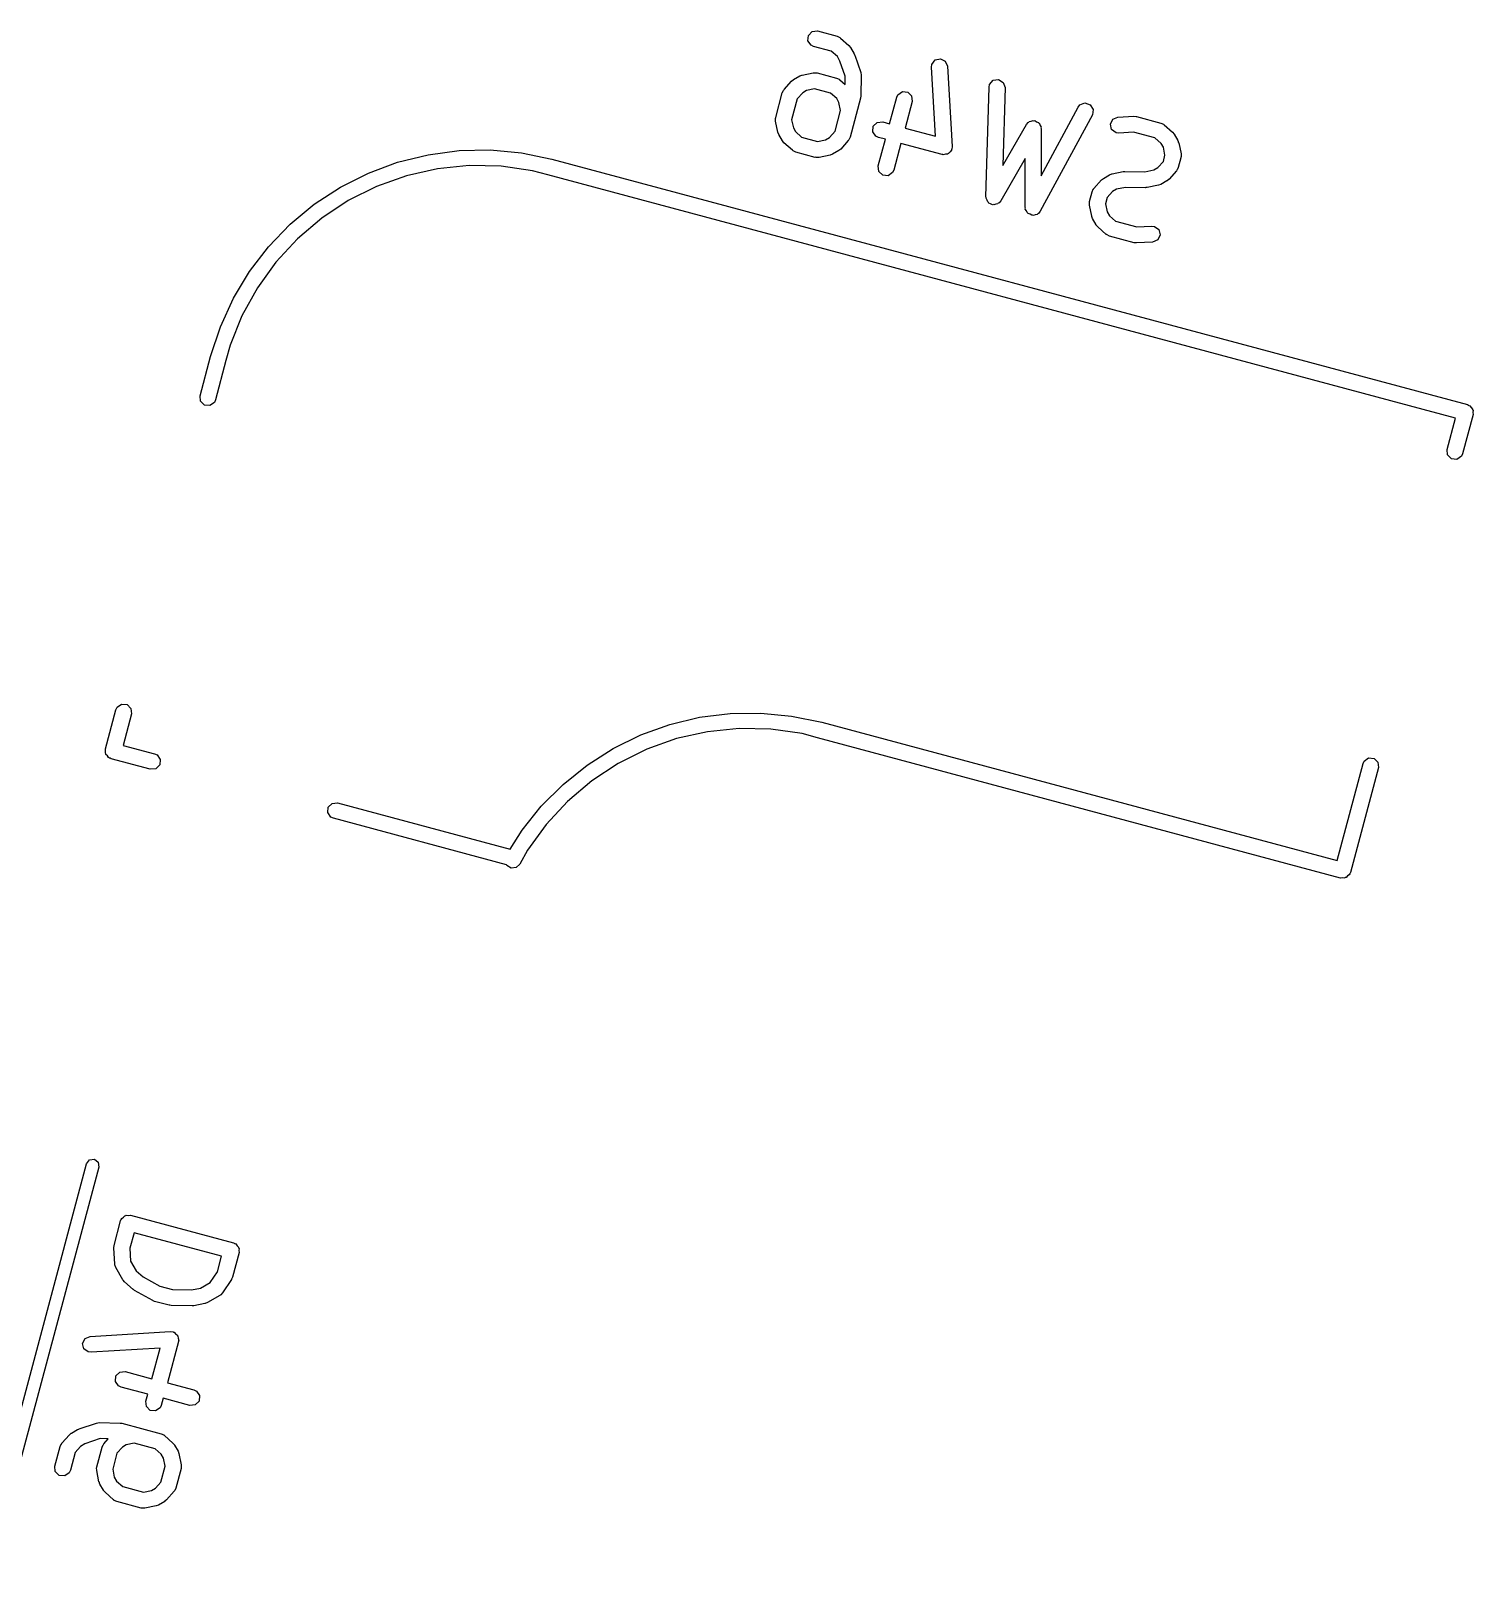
# Model space of a CAD drawing. Extents: x 32 to 254, y -135 to -26.
# Drawn here: x 149.44 to 162.97, y -129.76 to -115.24 of the extents above; entities that cross this region are included whole.
import ezdxf

# ---------------------------------------------------------------- set-up
doc = ezdxf.new("R2010")
doc.units = 0
doc.layers.add('BLACK', color=7, linetype='CONTINUOUS')

msp = doc.modelspace()

# ---------------------------------------------------------------- linework, layer by layer
at = {"layer": 'BLACK', "linetype": 'CONTINUOUS'}
for p, q in [((156.73, -115.33), (156.735, -115.279)), ((156.76, -115.372), (156.73, -115.33)), ((156.735, -115.279), (156.771, -115.242)), ((156.771, -115.242), (156.822, -115.238)), ((156.822, -115.238), (157.006, -115.287)), ((157.006, -115.287), (157.03, -115.298)), ((157.03, -115.298), (157.032, -115.302)), ((157.032, -115.302), (157.036, -115.304)), ((157.036, -115.304), (157.116, -115.374)), ((156.783, -115.383), (156.76, -115.372)), ((156.95, -115.428), (156.783, -115.383)), ((157.008, -115.478), (156.95, -115.428)), ((157.031, -115.52), (157.008, -115.478)), ((157.116, -115.374), (157.13, -115.392)), ((157.13, -115.392), (157.131, -115.393)), ((157.131, -115.393), (157.165, -115.451)), ((157.165, -115.451), (157.169, -115.462)), ((157.169, -115.462), (157.171, -115.465)), ((157.171, -115.465), (157.226, -115.627)), ((157.08, -115.663), (157.031, -115.52)), ((157.89, -115.577), (157.893, -115.551)), ((157.929, -116.225), (157.89, -115.577)), ((157.893, -115.551), (157.924, -115.51)), ((157.924, -115.51), (157.974, -115.498)), ((157.974, -115.498), (158.019, -115.521)), ((158.019, -115.521), (158.04, -115.568)), ((158.04, -115.568), (158.085, -116.32)), ((156.507, -115.788), (156.577, -115.708)), ((156.577, -115.708), (156.595, -115.694)), ((156.595, -115.694), (156.596, -115.693)), ((156.596, -115.693), (156.654, -115.659)), ((156.654, -115.659), (156.675, -115.652)), ((156.675, -115.652), (156.677, -115.651)), ((156.677, -115.651), (156.781, -115.63)), ((156.781, -115.63), (156.807, -115.629)), ((156.807, -115.629), (156.811, -115.631)), ((156.811, -115.631), (156.816, -115.631)), ((156.816, -115.631), (157, -115.68)), ((157, -115.68), (157.023, -115.691)), ((157.023, -115.691), (157.026, -115.695)), ((157.026, -115.695), (157.03, -115.696)), ((157.03, -115.696), (157.079, -115.739)), ((157.079, -115.739), (157.08, -115.663)), ((157.226, -115.627), (157.23, -115.652)), ((157.23, -115.653), (157.227, -115.849)), ((157.23, -115.652), (157.23, -115.653)), ((158.401, -116.792), (158.43, -115.764)), ((158.43, -115.764), (158.435, -115.739)), ((158.435, -115.739), (158.469, -115.7)), ((158.469, -115.7), (158.52, -115.693)), ((158.52, -115.693), (158.563, -115.72)), ((158.58, -115.769), (158.559, -116.499)), ((158.563, -115.72), (158.58, -115.769)), ((156.429, -116.048), (156.49, -115.818)), ((156.49, -115.818), (156.501, -115.795)), ((156.501, -115.795), (156.505, -115.792)), ((156.505, -115.792), (156.507, -115.788)), ((156.631, -115.874), (156.578, -116.07)), ((156.682, -115.817), (156.631, -115.874)), ((156.719, -115.795), (156.682, -115.817)), ((156.794, -115.78), (156.719, -115.795)), ((156.944, -115.82), (156.794, -115.78)), ((157.001, -115.871), (156.944, -115.82)), ((157.022, -115.908), (157.001, -115.871)), ((157.038, -115.983), (157.022, -115.908)), ((157.224, -115.867), (157.126, -116.235)), ((157.227, -115.849), (157.224, -115.864)), ((157.224, -115.864), (157.224, -115.867)), ((157.497, -116.109), (157.564, -115.859)), ((157.564, -115.859), (157.575, -115.836)), ((157.575, -115.836), (157.617, -115.806)), ((157.617, -115.806), (157.668, -115.811)), ((157.709, -115.898), (157.642, -116.148)), ((157.668, -115.811), (157.704, -115.847)), ((157.704, -115.847), (157.709, -115.898)), ((159.283, -115.932), (159.33, -115.913)), ((159.33, -115.913), (159.379, -115.93)), ((156.427, -116.057), (156.429, -116.053)), ((156.428, -116.083), (156.427, -116.057)), ((156.429, -116.053), (156.429, -116.048)), ((156.985, -116.179), (157.038, -115.983)), ((159.399, -116.024), (158.91, -116.928)), ((158.919, -116.595), (159.267, -115.953)), ((159.267, -115.953), (159.283, -115.932)), ((159.379, -115.93), (159.406, -115.973)), ((159.406, -115.973), (159.399, -116.024)), ((159.591, -116.066), (159.638, -116.046)), ((159.638, -116.046), (159.788, -116.037)), ((159.788, -116.037), (159.81, -116.039)), ((159.81, -116.039), (159.812, -116.039)), ((159.812, -116.039), (160.042, -116.101)), ((156.449, -116.187), (156.428, -116.083)), ((156.45, -116.188), (156.449, -116.187)), ((156.458, -116.21), (156.45, -116.188)), ((156.578, -116.07), (156.594, -116.145)), ((156.594, -116.145), (156.615, -116.182)), ((156.615, -116.182), (156.672, -116.233)), ((156.934, -116.236), (156.985, -116.179)), ((157.34, -116.183), (157.344, -116.132)), ((157.369, -116.225), (157.34, -116.183)), ((157.344, -116.132), (157.38, -116.096)), ((157.38, -116.096), (157.432, -116.091)), ((157.432, -116.091), (157.497, -116.109)), ((157.642, -116.148), (157.929, -116.225)), ((158.559, -116.499), (158.78, -116.116)), ((158.78, -116.116), (158.796, -116.096)), ((158.796, -116.096), (158.803, -116.094)), ((158.803, -116.094), (158.807, -116.088)), ((158.807, -116.088), (158.826, -116.085)), ((158.826, -116.085), (158.845, -116.078)), ((158.845, -116.078), (158.851, -116.081)), ((158.851, -116.081), (158.858, -116.079)), ((158.858, -116.079), (158.875, -116.089)), ((158.875, -116.089), (158.893, -116.096)), ((158.893, -116.096), (158.896, -116.102)), ((158.896, -116.102), (158.902, -116.105)), ((158.902, -116.105), (158.909, -116.123)), ((158.909, -116.123), (158.918, -116.14)), ((158.918, -116.14), (158.917, -116.147)), ((158.917, -116.147), (158.92, -116.153)), ((158.92, -116.153), (158.919, -116.595)), ((159.568, -116.112), (159.591, -116.066)), ((159.58, -116.162), (159.568, -116.112)), ((159.621, -116.192), (159.58, -116.162)), ((159.647, -116.195), (159.621, -116.192)), ((159.785, -116.187), (159.647, -116.195)), ((159.986, -116.241), (159.785, -116.187)), ((160.042, -116.101), (160.065, -116.112)), ((160.065, -116.112), (160.068, -116.115)), ((160.068, -116.115), (160.072, -116.117)), ((160.072, -116.117), (160.152, -116.188)), ((160.152, -116.188), (160.166, -116.205)), ((160.166, -116.205), (160.167, -116.206)), ((160.167, -116.206), (160.201, -116.265)), ((156.491, -116.268), (156.458, -116.21)), ((156.493, -116.269), (156.491, -116.268)), ((156.506, -116.286), (156.493, -116.269)), ((156.586, -116.357), (156.506, -116.286)), ((156.672, -116.233), (156.822, -116.273)), ((156.822, -116.273), (156.897, -116.258)), ((156.897, -116.258), (156.934, -116.236)), ((157.039, -116.345), (157.021, -116.359)), ((157.109, -116.265), (157.039, -116.345)), ((157.111, -116.261), (157.109, -116.265)), ((157.115, -116.259), (157.111, -116.261)), ((157.126, -116.235), (157.115, -116.259)), ((157.393, -116.236), (157.369, -116.225)), ((157.391, -116.503), (157.458, -116.254)), ((157.458, -116.254), (157.393, -116.236)), ((157.603, -116.293), (157.536, -116.542)), ((157.991, -116.397), (157.603, -116.293)), ((158.079, -116.35), (158.078, -116.356)), ((158.082, -116.346), (158.079, -116.35)), ((158.085, -116.32), (158.082, -116.346)), ((160.043, -116.292), (159.986, -116.241)), ((160.065, -116.329), (160.043, -116.292)), ((160.08, -116.404), (160.065, -116.329)), ((160.201, -116.265), (160.208, -116.286)), ((160.208, -116.286), (160.209, -116.287)), ((160.209, -116.287), (160.231, -116.391)), ((152.608, -116.57), (152.882, -116.468)), ((152.882, -116.468), (153.167, -116.398)), ((153.167, -116.398), (153.458, -116.36)), ((153.458, -116.36), (153.751, -116.354)), ((153.751, -116.354), (154.043, -116.382)), ((154.043, -116.382), (154.33, -116.441)), ((154.33, -116.441), (154.33, -116.441)), ((154.33, -116.441), (154.33, -116.441)), ((154.33, -116.441), (162.917, -118.742)), ((156.59, -116.359), (156.586, -116.357)), ((156.593, -116.362), (156.59, -116.359)), ((156.616, -116.373), (156.593, -116.362)), ((156.8, -116.423), (156.616, -116.373)), ((156.805, -116.422), (156.8, -116.423)), ((156.809, -116.424), (156.805, -116.422)), ((156.835, -116.424), (156.809, -116.424)), ((156.939, -116.402), (156.835, -116.424)), ((156.941, -116.402), (156.939, -116.402)), ((156.962, -116.394), (156.941, -116.402)), ((157.02, -116.36), (156.962, -116.394)), ((157.021, -116.359), (157.02, -116.36)), ((157.996, -116.396), (157.991, -116.397)), ((158.001, -116.399), (157.996, -116.396)), ((158.021, -116.394), (158.001, -116.399)), ((158.042, -116.392), (158.021, -116.394)), ((158.046, -116.388), (158.042, -116.392)), ((158.051, -116.387), (158.046, -116.388)), ((158.064, -116.37), (158.051, -116.387)), ((158.078, -116.356), (158.064, -116.37)), ((158.769, -116.435), (158.541, -116.831)), ((158.769, -116.892), (158.769, -116.435)), ((160.014, -116.519), (160.065, -116.462)), ((160.065, -116.462), (160.08, -116.404)), ((160.23, -116.426), (160.205, -116.518)), ((160.231, -116.417), (160.229, -116.421)), ((160.229, -116.421), (160.23, -116.426)), ((160.231, -116.391), (160.231, -116.417)), ((152.346, -116.703), (152.608, -116.57)), ((152.966, -116.595), (152.685, -116.695)), ((153.257, -116.53), (152.966, -116.595)), ((153.554, -116.5), (153.257, -116.53)), ((153.852, -116.506), (153.554, -116.5)), ((154.147, -116.548), (153.852, -116.506)), ((154.291, -116.586), (154.147, -116.548)), ((162.806, -118.868), (154.291, -116.586)), ((154.291, -116.586), (154.291, -116.586)), ((154.291, -116.586), (154.291, -116.586)), ((154.291, -116.586), (154.291, -116.586)), ((157.396, -116.555), (157.391, -116.503)), ((157.432, -116.591), (157.396, -116.555)), ((157.483, -116.595), (157.432, -116.591)), ((157.525, -116.566), (157.483, -116.595)), ((157.536, -116.542), (157.525, -116.566)), ((159.414, -116.715), (159.484, -116.635)), ((159.484, -116.635), (159.502, -116.621)), ((159.502, -116.621), (159.503, -116.62)), ((159.503, -116.62), (159.561, -116.586)), ((159.561, -116.586), (159.582, -116.579)), ((159.582, -116.579), (159.584, -116.578)), ((159.584, -116.578), (159.688, -116.556)), ((159.688, -116.556), (159.701, -116.556)), ((159.701, -116.556), (159.704, -116.555)), ((159.704, -116.555), (159.892, -116.558)), ((159.892, -116.558), (159.977, -116.541)), ((159.977, -116.541), (160.014, -116.519)), ((160.099, -116.643), (160.041, -116.677)), ((160.1, -116.642), (160.099, -116.643)), ((160.118, -116.628), (160.1, -116.642)), ((160.189, -116.548), (160.118, -116.628)), ((160.19, -116.544), (160.189, -116.548)), ((160.194, -116.541), (160.19, -116.544)), ((160.205, -116.518), (160.194, -116.541)), ((152.1, -116.863), (152.346, -116.703)), ((152.685, -116.695), (152.418, -116.829)), ((159.373, -116.837), (159.397, -116.745)), ((159.397, -116.745), (159.408, -116.721)), ((159.408, -116.721), (159.412, -116.719)), ((159.412, -116.719), (159.414, -116.715)), ((159.588, -116.744), (159.537, -116.801)), ((159.626, -116.722), (159.588, -116.744)), ((159.71, -116.705), (159.626, -116.722)), ((159.898, -116.708), (159.71, -116.705)), ((159.901, -116.707), (159.898, -116.708)), ((159.914, -116.707), (159.901, -116.707)), ((160.019, -116.685), (159.914, -116.707)), ((160.02, -116.684), (160.019, -116.685)), ((160.041, -116.677), (160.02, -116.684)), ((151.875, -117.05), (152.1, -116.863)), ((152.418, -116.829), (152.17, -116.993)), ((158.403, -116.799), (158.401, -116.792)), ((158.402, -116.807), (158.403, -116.799)), ((158.411, -116.823), (158.402, -116.807)), ((158.417, -116.841), (158.411, -116.823)), ((158.424, -116.845), (158.417, -116.841)), ((158.428, -116.852), (158.424, -116.845)), ((158.445, -116.858), (158.428, -116.852)), ((158.461, -116.867), (158.445, -116.858)), ((158.468, -116.866), (158.461, -116.867)), ((158.476, -116.869), (158.468, -116.866)), ((158.493, -116.863), (158.476, -116.869)), ((158.511, -116.86), (158.493, -116.863)), ((158.517, -116.854), (158.511, -116.86)), ((158.524, -116.851), (158.517, -116.854)), ((158.541, -116.831), (158.524, -116.851)), ((158.771, -116.9), (158.769, -116.892)), ((158.77, -116.908), (158.771, -116.9)), ((158.78, -116.923), (158.77, -116.908)), ((158.786, -116.941), (158.78, -116.923)), ((158.91, -116.928), (158.894, -116.949)), ((159.371, -116.845), (159.373, -116.842)), ((159.372, -116.872), (159.371, -116.845)), ((159.393, -116.976), (159.372, -116.872)), ((159.373, -116.842), (159.373, -116.837)), ((159.537, -116.801), (159.522, -116.859)), ((159.522, -116.859), (159.537, -116.934)), ((159.537, -116.934), (159.559, -116.971)), ((151.671, -117.262), (151.875, -117.05)), ((152.17, -116.993), (151.943, -117.186)), ((158.793, -116.945), (158.786, -116.941)), ((158.797, -116.951), (158.793, -116.945)), ((158.815, -116.957), (158.797, -116.951)), ((158.831, -116.966), (158.815, -116.957)), ((158.838, -116.965), (158.831, -116.966)), ((158.846, -116.968), (158.838, -116.965)), ((158.863, -116.961), (158.846, -116.968)), ((158.881, -116.958), (158.863, -116.961)), ((158.886, -116.952), (158.881, -116.958)), ((158.894, -116.949), (158.886, -116.952)), ((159.394, -116.977), (159.393, -116.976)), ((159.401, -116.998), (159.394, -116.977)), ((159.435, -117.057), (159.401, -116.998)), ((159.436, -117.058), (159.435, -117.057)), ((159.45, -117.075), (159.436, -117.058)), ((159.53, -117.146), (159.45, -117.075)), ((159.559, -116.971), (159.616, -117.022)), ((159.616, -117.022), (159.817, -117.076)), ((159.817, -117.076), (159.955, -117.068)), ((159.955, -117.068), (159.981, -117.07)), ((159.981, -117.07), (160.023, -117.101)), ((151.943, -117.186), (151.74, -117.405)), ((159.534, -117.148), (159.53, -117.146)), ((159.537, -117.151), (159.534, -117.148)), ((159.56, -117.162), (159.537, -117.151)), ((159.79, -117.224), (159.56, -117.162)), ((159.792, -117.224), (159.79, -117.224)), ((159.814, -117.226), (159.792, -117.224)), ((159.964, -117.217), (159.814, -117.226)), ((160.012, -117.197), (159.964, -117.217)), ((160.034, -117.151), (160.012, -117.197)), ((160.023, -117.101), (160.034, -117.151)), ((151.493, -117.494), (151.671, -117.262)), ((151.341, -117.745), (151.493, -117.494)), ((151.74, -117.405), (151.566, -117.647)), ((151.566, -117.647), (151.422, -117.909)), ((151.219, -118.012), (151.341, -117.745)), ((151.422, -117.909), (151.311, -118.185)), ((151.127, -118.29), (151.219, -118.012)), ((151.311, -118.185), (151.272, -118.329)), ((151.029, -118.658), (151.127, -118.29)), ((151.127, -118.29), (151.127, -118.29)), ((151.272, -118.329), (151.174, -118.697)), ((151.272, -118.329), (151.272, -118.329)), ((151.033, -118.71), (151.029, -118.658)), ((151.069, -118.746), (151.033, -118.71)), ((151.121, -118.75), (151.069, -118.746)), ((151.163, -118.721), (151.121, -118.75)), ((151.174, -118.697), (151.163, -118.721)), ((162.917, -118.742), (162.926, -118.746)), ((162.926, -118.746), (162.929, -118.747)), ((162.929, -118.747), (162.932, -118.749)), ((162.932, -118.749), (162.941, -118.753)), ((162.941, -118.753), (162.952, -118.769)), ((162.952, -118.769), (162.966, -118.783)), ((162.966, -118.783), (162.966, -118.79)), ((162.966, -118.79), (162.97, -118.795)), ((162.97, -118.795), (162.968, -118.815)), ((162.968, -118.815), (162.97, -118.834)), ((162.727, -119.163), (162.806, -118.868)), ((162.97, -118.834), (162.872, -119.202)), ((162.731, -119.214), (162.727, -119.163)), ((162.767, -119.251), (162.731, -119.214)), ((162.819, -119.255), (162.767, -119.251)), ((162.861, -119.226), (162.819, -119.255)), ((162.872, -119.202), (162.861, -119.226)), ((150.24, -121.603), (150.251, -121.579)), ((150.251, -121.579), (150.293, -121.55)), ((150.293, -121.55), (150.344, -121.554)), ((150.344, -121.554), (150.38, -121.59)), ((150.141, -121.971), (150.24, -121.603)), ((150.385, -121.641), (150.306, -121.937)), ((150.38, -121.59), (150.385, -121.641)), ((155.434, -121.742), (155.714, -121.674)), ((155.714, -121.674), (156.001, -121.638)), ((156.001, -121.638), (156.29, -121.634)), ((156.29, -121.634), (156.577, -121.662)), ((156.577, -121.662), (156.86, -121.721)), ((156.86, -121.721), (156.86, -121.721)), ((156.86, -121.721), (156.86, -121.721)), ((156.86, -121.721), (161.694, -123.016)), ((154.903, -121.967), (155.162, -121.839)), ((155.162, -121.839), (155.434, -121.742)), ((155.789, -121.809), (155.499, -121.874)), ((156.085, -121.779), (155.789, -121.809)), ((156.383, -121.785), (156.085, -121.779)), ((156.677, -121.827), (156.383, -121.785)), ((156.821, -121.866), (156.677, -121.827)), ((161.728, -123.181), (156.821, -121.866)), ((156.821, -121.866), (156.821, -121.866)), ((156.821, -121.866), (156.821, -121.866)), ((156.821, -121.866), (156.821, -121.866)), ((156.821, -121.866), (156.821, -121.866)), ((150.143, -121.99), (150.141, -121.971)), ((150.141, -122.009), (150.143, -121.99)), ((150.145, -122.015), (150.141, -122.009)), ((150.146, -122.022), (150.145, -122.015)), ((150.306, -121.937), (150.601, -122.016)), ((150.601, -122.016), (150.625, -122.027)), ((154.659, -122.122), (154.903, -121.967)), ((155.219, -121.973), (154.952, -122.106)), ((155.499, -121.874), (155.219, -121.973)), ((150.159, -122.036), (150.146, -122.022)), ((150.171, -122.051), (150.159, -122.036)), ((150.18, -122.056), (150.171, -122.051)), ((150.182, -122.058), (150.18, -122.056)), ((150.185, -122.058), (150.182, -122.058)), ((150.194, -122.062), (150.185, -122.058)), ((150.562, -122.161), (150.194, -122.062)), ((150.613, -122.157), (150.562, -122.161)), ((150.65, -122.12), (150.613, -122.157)), ((150.625, -122.027), (150.654, -122.069)), ((150.654, -122.069), (150.65, -122.12)), ((154.434, -122.303), (154.659, -122.122)), ((154.952, -122.106), (154.704, -122.269)), ((161.694, -123.016), (161.938, -122.107)), ((162.083, -122.146), (161.82, -123.128)), ((161.938, -122.107), (161.949, -122.084)), ((161.949, -122.084), (161.991, -122.054)), ((161.991, -122.054), (162.042, -122.059)), ((162.042, -122.059), (162.078, -122.095)), ((162.078, -122.095), (162.083, -122.146)), ((154.23, -122.507), (154.434, -122.303)), ((154.704, -122.269), (154.477, -122.462)), ((152.227, -122.568), (152.231, -122.517)), ((152.256, -122.61), (152.227, -122.568)), ((152.231, -122.517), (152.267, -122.481)), ((152.267, -122.481), (152.319, -122.476)), ((152.319, -122.476), (153.939, -122.911)), ((154.051, -122.733), (154.23, -122.507)), ((154.477, -122.462), (154.275, -122.68)), ((152.28, -122.621), (152.256, -122.61)), ((153.903, -123.056), (152.28, -122.621)), ((153.939, -122.911), (154.051, -122.733)), ((154.275, -122.68), (154.1, -122.92)), ((154.1, -122.92), (154.028, -123.05)), ((153.907, -123.065), (153.903, -123.056)), ((153.948, -123.088), (153.907, -123.065)), ((153.994, -123.082), (153.948, -123.088)), ((154.028, -123.05), (153.994, -123.082)), ((154.028, -123.05), (154.028, -123.05)), ((161.747, -123.179), (161.728, -123.181)), ((161.767, -123.181), (161.747, -123.179)), ((161.772, -123.177), (161.767, -123.181)), ((161.779, -123.176), (161.772, -123.177)), ((161.793, -123.162), (161.779, -123.176)), ((161.809, -123.151), (161.793, -123.162)), ((161.813, -123.142), (161.809, -123.151)), ((161.815, -123.14), (161.813, -123.142)), ((161.816, -123.137), (161.815, -123.14)), ((161.82, -123.128), (161.816, -123.137)), ((148.941, -129.675), (149.964, -125.86)), ((150.08, -125.891), (149.042, -129.764)), ((149.964, -125.86), (149.992, -125.823)), ((149.992, -125.823), (150.037, -125.817)), ((150.037, -125.817), (150.074, -125.845)), ((150.074, -125.845), (150.08, -125.891)), ((150.29, -126.382), (150.294, -126.373)), ((150.294, -126.373), (150.31, -126.362)), ((150.31, -126.362), (150.324, -126.348)), ((150.324, -126.348), (150.331, -126.347)), ((150.331, -126.347), (150.336, -126.343)), ((150.336, -126.343), (150.356, -126.345)), ((150.356, -126.345), (150.375, -126.343)), ((150.375, -126.343), (151.341, -126.602)), ((150.222, -126.626), (150.283, -126.396)), ((150.283, -126.396), (150.287, -126.387)), ((150.287, -126.387), (150.288, -126.384)), ((150.288, -126.384), (150.29, -126.382)), ((150.409, -126.508), (150.37, -126.653)), ((151.23, -126.728), (150.409, -126.508)), ((150.219, -126.65), (150.222, -126.628)), ((150.228, -126.801), (150.219, -126.65)), ((150.222, -126.628), (150.222, -126.626)), ((150.37, -126.653), (150.377, -126.774)), ((151.341, -126.602), (151.35, -126.606)), ((151.35, -126.606), (151.353, -126.607)), ((151.353, -126.607), (151.356, -126.609)), ((151.356, -126.609), (151.365, -126.613)), ((151.365, -126.613), (151.376, -126.629)), ((151.376, -126.629), (151.39, -126.643)), ((151.39, -126.643), (151.39, -126.65)), ((151.39, -126.65), (151.394, -126.655)), ((151.394, -126.655), (151.392, -126.675)), ((150.23, -126.805), (150.228, -126.801)), ((150.229, -126.809), (150.23, -126.805)), ((150.238, -126.834), (150.229, -126.809)), ((150.377, -126.774), (150.429, -126.865)), ((151.191, -126.873), (151.23, -126.728)), ((151.394, -126.694), (151.332, -126.924)), ((151.392, -126.675), (151.394, -126.694)), ((150.305, -126.95), (150.238, -126.834)), ((150.307, -126.951), (150.305, -126.95)), ((150.321, -126.969), (150.307, -126.951)), ((150.429, -126.865), (150.494, -126.922)), ((150.494, -126.922), (150.65, -127.009)), ((151.124, -126.974), (151.191, -126.873)), ((151.323, -126.946), (151.24, -127.072)), ((151.332, -126.924), (151.323, -126.944)), ((151.323, -126.944), (151.323, -126.946)), ((150.4, -127.04), (150.321, -126.969)), ((150.404, -127.041), (150.4, -127.04)), ((150.414, -127.049), (150.404, -127.041)), ((150.585, -127.144), (150.414, -127.049)), ((150.65, -127.009), (150.77, -127.041)), ((150.77, -127.041), (150.949, -127.044)), ((150.949, -127.044), (151.033, -127.027)), ((151.033, -127.027), (151.124, -126.974)), ((151.214, -127.095), (151.098, -127.163)), ((151.217, -127.092), (151.214, -127.095)), ((151.222, -127.091), (151.217, -127.092)), ((151.24, -127.072), (151.222, -127.091)), ((150.589, -127.145), (150.585, -127.144)), ((150.602, -127.151), (150.589, -127.145)), ((150.74, -127.188), (150.602, -127.151)), ((150.744, -127.188), (150.74, -127.188)), ((150.758, -127.191), (150.744, -127.188)), ((150.955, -127.194), (150.758, -127.191)), ((150.958, -127.193), (150.955, -127.194)), ((150.971, -127.192), (150.958, -127.193)), ((151.075, -127.171), (150.971, -127.192)), ((151.077, -127.17), (151.075, -127.171)), ((151.098, -127.163), (151.077, -127.17)), ((149.927, -127.545), (149.95, -127.499)), ((149.95, -127.499), (149.997, -127.479)), ((149.997, -127.479), (150.749, -127.433)), ((150.826, -127.528), (150.722, -127.915)), ((150.749, -127.433), (150.775, -127.436)), ((150.775, -127.436), (150.779, -127.44)), ((150.779, -127.44), (150.785, -127.44)), ((150.785, -127.44), (150.799, -127.455)), ((150.799, -127.455), (150.816, -127.467)), ((150.816, -127.467), (150.817, -127.473)), ((150.817, -127.473), (150.821, -127.477)), ((150.821, -127.477), (150.823, -127.497)), ((150.823, -127.497), (150.828, -127.517)), ((150.828, -127.517), (150.825, -127.522)), ((150.825, -127.522), (150.826, -127.528)), ((149.939, -127.595), (149.927, -127.545)), ((149.98, -127.625), (149.939, -127.595)), ((150.006, -127.628), (149.98, -127.625)), ((150.654, -127.589), (150.006, -127.628)), ((150.577, -127.876), (150.654, -127.589)), ((150.24, -127.85), (150.276, -127.814)), ((150.276, -127.814), (150.327, -127.81)), ((150.327, -127.81), (150.577, -127.876)), ((150.235, -127.901), (150.24, -127.85)), ((150.265, -127.943), (150.235, -127.901)), ((150.288, -127.954), (150.265, -127.943)), ((150.538, -128.021), (150.288, -127.954)), ((150.722, -127.915), (150.971, -127.982)), ((150.52, -128.087), (150.538, -128.021)), ((150.525, -128.138), (150.52, -128.087)), ((150.683, -128.06), (150.665, -128.126)), ((150.932, -128.127), (150.683, -128.06)), ((150.971, -127.982), (150.995, -127.993)), ((151.02, -128.086), (150.984, -128.122)), ((150.995, -127.993), (151.024, -128.035)), ((151.024, -128.035), (151.02, -128.086)), ((150.561, -128.174), (150.525, -128.138)), ((150.612, -128.179), (150.561, -128.174)), ((150.654, -128.149), (150.612, -128.179)), ((150.665, -128.126), (150.654, -128.149)), ((150.984, -128.122), (150.932, -128.127)), ((149.733, -128.482), (149.803, -128.402)), ((149.803, -128.402), (149.821, -128.388)), ((149.821, -128.388), (149.822, -128.387)), ((149.822, -128.387), (149.88, -128.353)), ((149.88, -128.353), (149.891, -128.349)), ((149.891, -128.349), (149.894, -128.347)), ((149.894, -128.347), (150.056, -128.292)), ((150.056, -128.292), (150.081, -128.288)), ((150.081, -128.288), (150.082, -128.288)), ((150.082, -128.288), (150.278, -128.292)), ((150.278, -128.292), (150.293, -128.294)), ((150.293, -128.294), (150.296, -128.294)), ((150.296, -128.294), (150.664, -128.393)), ((150.664, -128.393), (150.688, -128.404)), ((150.688, -128.404), (150.69, -128.407)), ((150.69, -128.407), (150.694, -128.409)), ((150.694, -128.409), (150.774, -128.48)), ((149.667, -128.696), (149.716, -128.512)), ((149.716, -128.512), (149.727, -128.489)), ((149.727, -128.489), (149.731, -128.486)), ((149.731, -128.486), (149.733, -128.482)), ((149.907, -128.511), (149.857, -128.568)), ((149.949, -128.487), (149.907, -128.511)), ((150.092, -128.438), (149.949, -128.487)), ((150.06, -128.703), (150.109, -128.519)), ((150.168, -128.44), (150.092, -128.438)), ((150.109, -128.519), (150.12, -128.495)), ((150.12, -128.495), (150.124, -128.493)), ((150.124, -128.493), (150.125, -128.488)), ((150.125, -128.488), (150.168, -128.44)), ((150.3, -128.517), (150.249, -128.575)), ((150.337, -128.496), (150.3, -128.517)), ((150.412, -128.481), (150.337, -128.496)), ((150.608, -128.533), (150.412, -128.481)), ((150.665, -128.584), (150.608, -128.533)), ((150.774, -128.48), (150.788, -128.497)), ((150.788, -128.497), (150.789, -128.498)), ((150.789, -128.498), (150.823, -128.557)), ((149.671, -128.747), (149.667, -128.696)), ((149.857, -128.568), (149.812, -128.735)), ((150.249, -128.575), (150.209, -128.725)), ((150.662, -128.846), (150.702, -128.696)), ((150.687, -128.621), (150.665, -128.584)), ((150.702, -128.696), (150.687, -128.621)), ((150.823, -128.557), (150.831, -128.578)), ((150.831, -128.578), (150.831, -128.579)), ((150.831, -128.579), (150.853, -128.683)), ((150.853, -128.683), (150.853, -128.709)), ((149.708, -128.784), (149.671, -128.747)), ((149.759, -128.788), (149.708, -128.784)), ((149.801, -128.759), (149.759, -128.788)), ((149.812, -128.735), (149.801, -128.759)), ((150.058, -128.711), (150.06, -128.707)), ((150.059, -128.737), (150.058, -128.711)), ((150.08, -128.842), (150.059, -128.737)), ((150.06, -128.707), (150.06, -128.703)), ((150.081, -128.843), (150.08, -128.842)), ((150.088, -128.864), (150.081, -128.843)), ((150.209, -128.725), (150.224, -128.8)), ((150.224, -128.8), (150.246, -128.837)), ((150.246, -128.837), (150.303, -128.888)), ((150.852, -128.718), (150.802, -128.902)), ((150.853, -128.709), (150.851, -128.713)), ((150.851, -128.713), (150.852, -128.718)), ((150.122, -128.922), (150.088, -128.864)), ((150.123, -128.923), (150.122, -128.922)), ((150.137, -128.941), (150.123, -128.923)), ((150.217, -129.012), (150.137, -128.941)), ((150.303, -128.888), (150.499, -128.94)), ((150.499, -128.94), (150.574, -128.925)), ((150.574, -128.925), (150.611, -128.903)), ((150.611, -128.903), (150.662, -128.846)), ((150.786, -128.932), (150.715, -129.012)), ((150.788, -128.928), (150.786, -128.932)), ((150.791, -128.925), (150.788, -128.928)), ((150.802, -128.902), (150.791, -128.925)), ((150.221, -129.013), (150.217, -129.012)), ((150.224, -129.017), (150.221, -129.013)), ((150.247, -129.028), (150.224, -129.017)), ((150.477, -129.09), (150.247, -129.028)), ((150.482, -129.089), (150.477, -129.09)), ((150.486, -129.091), (150.482, -129.089)), ((150.512, -129.091), (150.486, -129.091)), ((150.616, -129.069), (150.512, -129.091)), ((150.617, -129.068), (150.616, -129.069)), ((150.639, -129.061), (150.617, -129.068)), ((150.697, -129.027), (150.639, -129.061)), ((150.698, -129.026), (150.697, -129.027)), ((150.715, -129.012), (150.698, -129.026))]:
    msp.add_line(p, q, dxfattribs=at)

doc.saveas('drawing.dxf')
